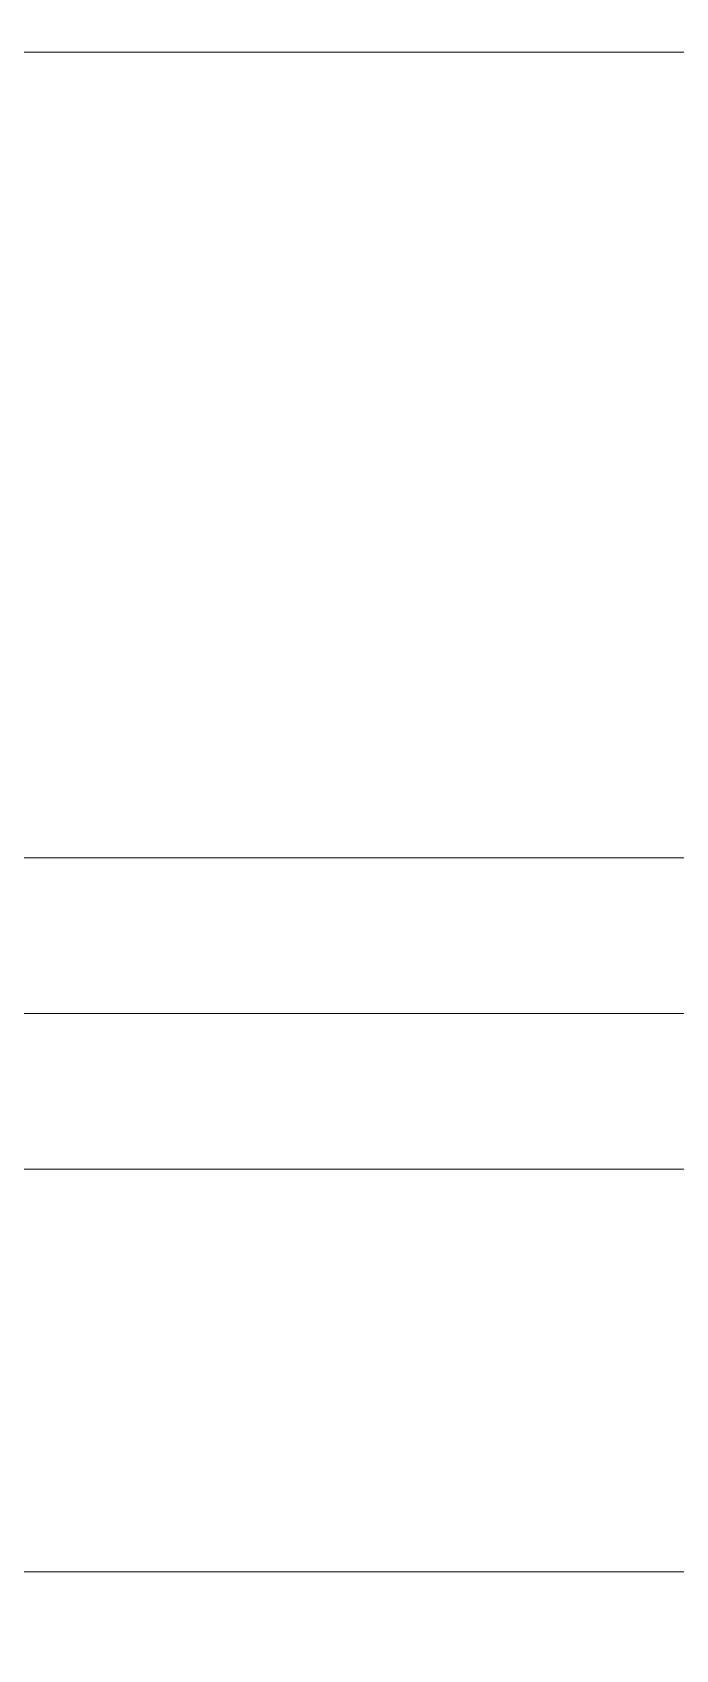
# Model space of a CAD drawing. Header units: inches. Extents: x 109699 to 44449955, y -10987 to 15824140.
# Drawn here: x 223513.8 to 223598.5, y -1576.5 to -1363.7 of the extents above; entities that cross this region are included whole.
import ezdxf

# ---------------------------------------------------------------- set-up
doc = ezdxf.new("R2010")
doc.units = ezdxf.units.IN
doc.header["$LTSCALE"] = 5
doc.header["$MEASUREMENT"] = 0
for name, color, linetype, lineweight in [('cloumn', 253, 'Continuous', 60), ('collum', 8, 'Continuous', 70), ('Title box', 7, 'Continuous', 9)]:
    doc.layers.add(name, color=color, linetype=linetype, lineweight=lineweight)

# ---------------------------------------------------------------- blocks, each defined once
blk = doc.blocks.new('s 1')
at = {"layer": 'Title box', "elevation": -0.1}
for points in [[(180443.68, -27015.99), (180087.43, -27015.99)], [(180443.68, -27161.67), (180087.43, -27161.67)], [(180443.68, -27189.8), (180087.43, -27189.8)], [(180443.68, -27217.92), (180087.43, -27217.92)], [(180443.68, -27290.73), (180087.43, -27290.73)]]:
    blk.add_lwpolyline(points, dxfattribs=at)

msp = doc.modelspace()

# ---------------------------------------------------------------- linework, layer by layer
at = {"layer": 'cloumn', "ltscale": 0.5}
msp.add_circle((222440.16, -2795.27), 2395.67, dxfattribs=at)

# ---------------------------------------------------------------- block references
at = {"layer": 'collum', "color": 0, "xscale": 0.7278336000000003, "yscale": 0.7278336000000003, "zscale": 0.7278336000000003}
msp.add_blockref('s 1', (92284.56, 18296.89, 0.08), dxfattribs=at)

doc.saveas('drawing.dxf')
